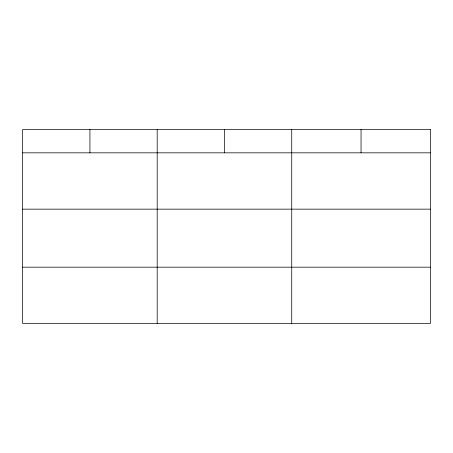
<?xml version="1.0" encoding="UTF-8"?>
<svg xmlns="http://www.w3.org/2000/svg" width="453" height="453" viewBox="0 0 453 453"><rect width="100%" height="100%" fill="white"/><g stroke="black" fill="none" stroke-linecap="round" stroke-linejoin="round"><path stroke-width="0.68" d="M22.65 152.831L430.35 152.831M22.65 209.15L430.35 209.15M22.65 267.179L430.35 267.179M361.041 129.501L361.041 152.831M291.732 129.501L291.732 323.499M224.462 129.501L224.462 152.831M157.191 129.501L157.191 323.499M89.921 129.501L89.921 152.831M430.35 129.501L22.65 129.501L22.65 323.499L430.35 323.499L430.35 129.501"/></g></svg>
